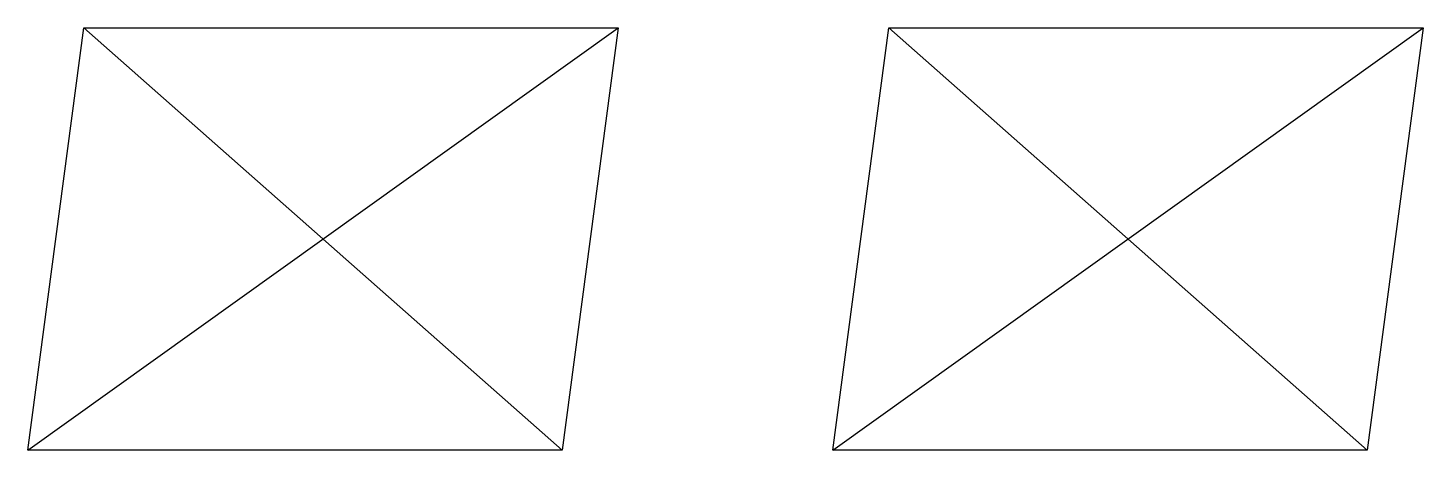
# Model space of a CAD drawing. Header units: millimetres. Extents: x 2782 to 6907, y 627 to 1875.
import ezdxf

# ---------------------------------------------------------------- set-up
doc = ezdxf.new("R2010")
doc.units = ezdxf.units.MM

msp = doc.modelspace()

# ---------------------------------------------------------------- linework, layer by layer
for p, q in [((2782, 627), (4527.4, 1875)), ((4361.7, 627), (2947.8, 1875)), ((5161.4, 627), (6906.7, 1875)), ((6741, 627), (5327.1, 1875))]:
    msp.add_line(p, q)
for points in [[(2947.8, 1875), (4527.4, 1875), (4361.7, 627), (2782, 627)], [(5327.1, 1875), (6906.7, 1875), (6741, 627), (5161.4, 627)]]:
    msp.add_lwpolyline(points, close=True)

doc.saveas('drawing.dxf')
